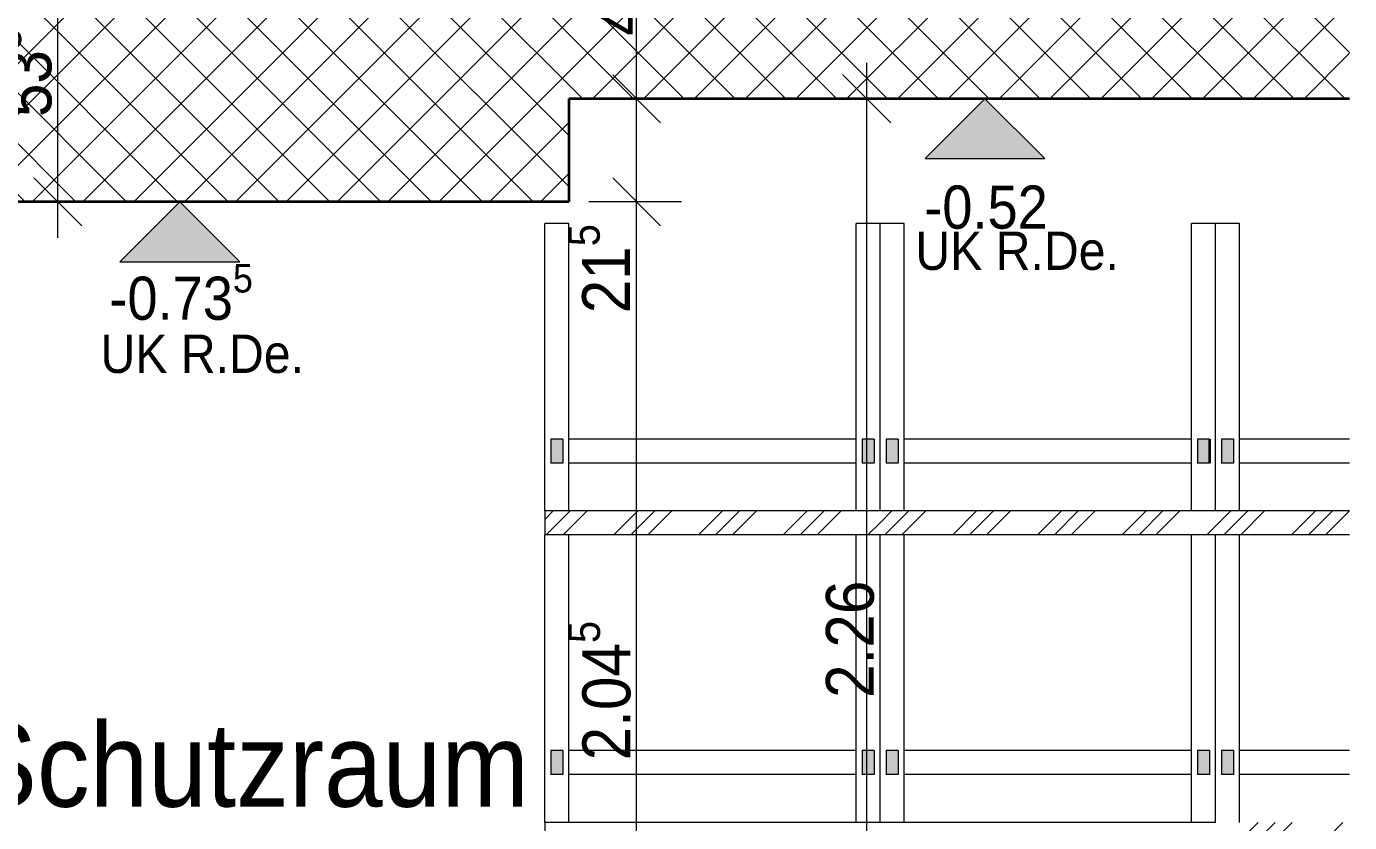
# Model space of a CAD drawing. Header units: metres. Extents: x -0.64 to 0.89, y -0.01 to 0.61.
# Drawn here: x 0.3723 to 0.4276, y 0.1672 to 0.2005 of the extents above; entities that cross this region are included whole.
import ezdxf
from ezdxf.xclip import XClip

# ---------------------------------------------------------------- set-up
doc = ezdxf.new("R2010")
doc.units = ezdxf.units.M
doc.header["$MEASUREMENT"] = 0
doc.header["$XCLIPFRAME"] = 0
for name, color, linetype in [('011_Stift 1.Grau', 7, 'Continuous'), ('015 Innenwände Schichttrennlinien', 7, 'Continuous'), ('035 Decken Bauteilschraffuren', 7, 'Continuous'), ('035 Decken Schichttrennlinien', 7, 'Continuous'), ('120 Bemassungen Detail', 7, 'Continuous'), ('255 Plangrafiken', 7, 'Continuous'), ('255 Plangrafiken Bauteilschraffuren', 7, 'Continuous')]:
    doc.layers.add(name, color=color, linetype=linetype)
doc.styles.add('ERSTELLTER_STIL_5', font='Arial.ttf', dxfattribs={"width": 0.9})
pattern_1 = [(45, (-2.970789, 0.2078478), (-0.001767767, 0.001767767), []), (45, (-2.9711427, 0.2082014), (-0.001767767, 0.001767767), []), (45, (-2.9714962, 0.208555), (-0.001767767, 0.001767767), [])]

# ---------------------------------------------------------------- blocks, each defined once
blk = doc.blocks.new('Zeichnung_3_2', base_point=(-2.970789, 0.207848))
at = {"layer": '035 Decken Bauteilschraffuren', "linetype": 'Continuous', "lineweight": 0, "true_color": 0x000000}
h = blk.add_hatch(dxfattribs=at)
h.set_pattern_fill('Beton_0002', color=18, style=0, pattern_type=2)
h.set_pattern_definition([(45, (-2.9707891, 0.2078478), (-0.0010606602, 0.0010606602), []), (135, (-2.9707891, 0.2078478), (0.0010606602, 0.0010606602), [])])
h.paths.add_polyline_path([(0.336958, 0.186248), (0.342958, 0.186248), (0.342958, 0.193148), (0.394958, 0.193148), (0.394958, 0.197448), (0.427551, 0.197448), (0.427551, 0.205448), (0.384956, 0.205448), (0.384965, 0.203868), (0.33798, 0.203163), (0.336965, 0.202148)])
at = {"layer": '120 Bemassungen Detail', "linetype": 'Continuous', "lineweight": 0, "true_color": 0x000000}
for points in [[(0.412331, 0.197448), (0.409831, 0.194948), (0.414831, 0.194948)], [(0.378727, 0.193148), (0.376227, 0.190648), (0.381227, 0.190648)]]:
    blk.add_hatch(color=18, dxfattribs=at).paths.add_polyline_path(points)
at = {"layer": '255 Plangrafiken Bauteilschraffuren', "linetype": 'Continuous', "lineweight": 0, "true_color": 0x000000}
for points in [[(0.394708, 0.182247), (0.394708, 0.183247), (0.394208, 0.183247), (0.394208, 0.182247)], [(0.407708, 0.182247), (0.407708, 0.183247), (0.407208, 0.183247), (0.407208, 0.182247)], [(0.408708, 0.182247), (0.408708, 0.183247), (0.408208, 0.183247), (0.408208, 0.182247)], [(0.421708, 0.182247), (0.421708, 0.183247), (0.421208, 0.183247), (0.421208, 0.182247)], [(0.422708, 0.182247), (0.422708, 0.183247), (0.422208, 0.183247), (0.422208, 0.182247)], [(0.394708, 0.169247), (0.394708, 0.170247), (0.394208, 0.170247), (0.394208, 0.169247)], [(0.407708, 0.169247), (0.407708, 0.170247), (0.407208, 0.170247), (0.407208, 0.169247)], [(0.408708, 0.169247), (0.408708, 0.170247), (0.408208, 0.170247), (0.408208, 0.169247)], [(0.421708, 0.169247), (0.421708, 0.170247), (0.421208, 0.170247), (0.421208, 0.169247)], [(0.422708, 0.169247), (0.422708, 0.170247), (0.422208, 0.170247), (0.422208, 0.169247)]]:
    blk.add_hatch(color=18, dxfattribs=at).paths.add_polyline_path(points)
h = blk.add_hatch(dxfattribs=at)
h.set_pattern_fill('Holzwerkstoff_0002', color=18, style=0, pattern_type=2)
h.set_pattern_definition(pattern_1)
h.paths.add_polyline_path([(0.407958, 0.180247), (0.393958, 0.180247), (0.393958, 0.179247), (0.407958, 0.179247)])
h = blk.add_hatch(dxfattribs=at)
h.set_pattern_fill('Holzwerkstoff_0002', color=18, style=0, pattern_type=2)
h.set_pattern_definition(pattern_1)
h.paths.add_polyline_path([(0.421958, 0.180247), (0.407958, 0.180247), (0.407958, 0.179247), (0.421958, 0.179247)])
h = blk.add_hatch(dxfattribs=at)
h.set_pattern_fill('Holzwerkstoff_0002', color=18, style=0, pattern_type=2)
h.set_pattern_definition(pattern_1)
h.paths.add_polyline_path([(0.421958, 0.179247), (0.427551, 0.179247), (0.427551, 0.180247), (0.421958, 0.180247)])
h = blk.add_hatch(dxfattribs=at)
h.set_pattern_fill('Holzwerkstoff_0002', color=18, style=0, pattern_type=2)
h.set_pattern_definition(pattern_1)
h.paths.add_polyline_path([(0.421958, 0.166247), (0.427551, 0.166247), (0.427551, 0.167247), (0.421958, 0.167247)])
at = {"layer": '015 Innenwände Schichttrennlinien', "color": 7, "linetype": 'Continuous', "lineweight": 35, "ltscale": 1000}
blk.add_line((0.394958, 0.197448), (0.394958, 0.193148), dxfattribs=at)
at = {"layer": '035 Decken Schichttrennlinien', "color": 7, "linetype": 'Continuous', "lineweight": 35, "ltscale": 1000}
for p, q in [((0.427551, 0.197448), (0.394958, 0.197448)), ((0.394958, 0.193148), (0.342958, 0.193148))]:
    blk.add_line(p, q, dxfattribs=at)
at = {"layer": '120 Bemassungen Detail', "color": 7, "linetype": 'Continuous', "lineweight": 13, "ltscale": 1000}
for p, q in [((0.397794, 0.197448), (0.397794, 0.205448)), ((0.373632, 0.193148), (0.373632, 0.203868)), ((0.407404, 0.197448), (0.407404, 0.198948)), ((0.396794, 0.198448), (0.398794, 0.196448)), ((0.408404, 0.196448), (0.406404, 0.198448)), ((0.399794, 0.197448), (0.395919, 0.197448)), ((0.397794, 0.193148), (0.397794, 0.197448)), ((0.409279, 0.197448), (0.405404, 0.197448)), ((0.407404, 0.152248), (0.407404, 0.197448)), ((0.412331, 0.197448), (0.409831, 0.194948)), ((0.412331, 0.197448), (0.410331, 0.197448)), ((0.412331, 0.197448), (0.414206, 0.197448)), ((0.414831, 0.194948), (0.412331, 0.197448)), ((0.409831, 0.194948), (0.414831, 0.194948)), ((0.372632, 0.194148), (0.374632, 0.192148)), ((0.396794, 0.194148), (0.398794, 0.192148)), ((0.381632, 0.193148), (0.371757, 0.193148)), ((0.373632, 0.191648), (0.373632, 0.193148)), ((0.378727, 0.193148), (0.376227, 0.190648)), ((0.378727, 0.193148), (0.376852, 0.193148)), ((0.378727, 0.193148), (0.380602, 0.193148)), ((0.381227, 0.190648), (0.378727, 0.193148)), ((0.399669, 0.193148), (0.395794, 0.193148)), ((0.397794, 0.152248), (0.397794, 0.193148)), ((0.376227, 0.190648), (0.381227, 0.190648))]:
    blk.add_line(p, q, dxfattribs=at)
at = {"layer": '255 Plangrafiken', "color": 7, "linetype": 'Continuous', "lineweight": 13, "ltscale": 1000}
for p, q in [((0.394958, 0.192247), (0.393958, 0.192247)), ((0.393958, 0.180247), (0.393958, 0.192247)), ((0.394958, 0.180247), (0.394958, 0.192247)), ((0.407958, 0.192247), (0.406958, 0.192247)), ((0.406958, 0.180247), (0.406958, 0.192247)), ((0.408958, 0.192247), (0.407958, 0.192247)), ((0.407958, 0.180247), (0.407958, 0.192247)), ((0.408958, 0.180247), (0.408958, 0.192247)), ((0.421958, 0.192247), (0.420958, 0.192247)), ((0.420958, 0.180247), (0.420958, 0.192247)), ((0.422958, 0.192247), (0.421958, 0.192247)), ((0.421958, 0.180247), (0.421958, 0.192247)), ((0.422958, 0.180247), (0.422958, 0.192247)), ((0.394208, 0.183247), (0.394208, 0.182247)), ((0.394708, 0.183247), (0.394208, 0.183247)), ((0.394708, 0.183247), (0.394708, 0.182247)), ((0.406958, 0.183247), (0.394958, 0.183247)), ((0.407208, 0.183247), (0.407208, 0.182247)), ((0.407708, 0.183247), (0.407208, 0.183247)), ((0.407708, 0.183247), (0.407708, 0.182247)), ((0.408208, 0.183247), (0.408208, 0.182247)), ((0.408708, 0.183247), (0.408208, 0.183247)), ((0.408708, 0.183247), (0.408708, 0.182247)), ((0.420958, 0.183247), (0.408958, 0.183247)), ((0.421208, 0.183247), (0.421208, 0.182247)), ((0.421708, 0.183247), (0.421208, 0.183247)), ((0.422208, 0.183247), (0.422208, 0.182247)), ((0.422708, 0.183247), (0.422208, 0.183247)), ((0.422708, 0.183247), (0.422708, 0.182247)), ((0.427551, 0.183247), (0.422958, 0.183247)), ((0.394708, 0.182247), (0.394208, 0.182247)), ((0.406958, 0.182247), (0.394958, 0.182247)), ((0.407708, 0.182247), (0.407208, 0.182247)), ((0.408708, 0.182247), (0.408208, 0.182247)), ((0.420958, 0.182247), (0.408958, 0.182247)), ((0.421708, 0.182247), (0.421208, 0.182247)), ((0.422708, 0.182247), (0.422208, 0.182247)), ((0.427551, 0.182247), (0.422958, 0.182247)), ((0.393958, 0.180247), (0.393958, 0.179247)), ((0.407958, 0.180247), (0.393958, 0.180247)), ((0.421958, 0.180247), (0.407958, 0.180247)), ((0.427551, 0.180247), (0.421958, 0.180247)), ((0.393958, 0.167247), (0.393958, 0.179247)), ((0.407958, 0.179247), (0.393958, 0.179247)), ((0.394958, 0.167247), (0.394958, 0.179247)), ((0.406958, 0.167247), (0.406958, 0.179247)), ((0.421958, 0.179247), (0.407958, 0.179247)), ((0.407958, 0.167247), (0.407958, 0.179247)), ((0.408958, 0.167247), (0.408958, 0.179247)), ((0.420958, 0.167247), (0.420958, 0.179247)), ((0.427551, 0.179247), (0.421958, 0.179247)), ((0.421958, 0.167247), (0.421958, 0.179247)), ((0.422958, 0.167247), (0.422958, 0.179247)), ((0.394208, 0.170247), (0.394208, 0.169247)), ((0.394708, 0.170247), (0.394208, 0.170247)), ((0.394708, 0.170247), (0.394708, 0.169247)), ((0.406958, 0.170247), (0.394958, 0.170247)), ((0.407208, 0.170247), (0.407208, 0.169247)), ((0.407708, 0.170247), (0.407208, 0.170247)), ((0.407708, 0.170247), (0.407708, 0.169247)), ((0.408208, 0.170247), (0.408208, 0.169247)), ((0.408708, 0.170247), (0.408208, 0.170247)), ((0.408708, 0.170247), (0.408708, 0.169247)), ((0.420958, 0.170247), (0.408958, 0.170247)), ((0.421208, 0.170247), (0.421208, 0.169247)), ((0.421708, 0.170247), (0.421208, 0.170247)), ((0.421708, 0.170247), (0.421708, 0.169247)), ((0.422208, 0.170247), (0.422208, 0.169247)), ((0.422708, 0.170247), (0.422208, 0.170247)), ((0.422708, 0.170247), (0.422708, 0.169247)), ((0.427551, 0.170247), (0.422958, 0.170247)), ((0.394708, 0.169247), (0.394208, 0.169247)), ((0.406958, 0.169247), (0.394958, 0.169247)), ((0.407708, 0.169247), (0.407208, 0.169247)), ((0.408708, 0.169247), (0.408208, 0.169247)), ((0.420958, 0.169247), (0.408958, 0.169247)), ((0.421708, 0.169247), (0.421208, 0.169247)), ((0.422708, 0.169247), (0.422208, 0.169247)), ((0.427551, 0.169247), (0.422958, 0.169247)), ((0.393958, 0.167247), (0.393958, 0.166247)), ((0.407958, 0.167247), (0.393958, 0.167247)), ((0.421958, 0.167247), (0.407958, 0.167247))]:
    blk.add_line(p, q, dxfattribs=at)
at = {"layer": '255 Plangrafiken', "color": 7, "linetype": 'Continuous', "lineweight": 35, "ltscale": 1000}
blk.add_line((0.421708, 0.183247), (0.421708, 0.182247), dxfattribs=at)
at = {"layer": '120 Bemassungen Detail', "color": 7, "linetype": 'Continuous', "lineweight": 13, "char_height": 0.002, "attachment_point": 7, "rotation": 90, "style": 'ERSTELLTER_STIL_5'}
for s, insert in [('\\A1;{\\pql;\\fArial|b0|i0|c0|p0;\\W0.900000;40}', (0.398113, 0.200075)), ('\\A1;{\\pql;\\fArial|b0|i0|c0|p0;\\W0.900000;53\\fArial|b0|i0|c0|p0;\\W0.900000;\\A1{\\H.66x;\\S5^  ;}}', (0.373953, 0.196682)), ('\\A1;{\\pql;\\fArial|b0|i0|c0|p0;\\W0.900000;21\\fArial|b0|i0|c0|p0;\\W0.900000;\\A1{\\H.66x;\\S5^  ;}}', (0.398102, 0.188496)), ('\\A1;{\\pql;\\fArial|b0|i0|c0|p0;\\W0.900000;2.26}', (0.407723, 0.172446)), ('\\A1;{\\pql;\\fArial|b0|i0|c0|p0;\\W0.900000;2.04\\fArial|b0|i0|c0|p0;\\W0.900000;\\A1{\\H.66x;\\S5^  ;}}', (0.398113, 0.169842))]:
    blk.add_mtext(s, dxfattribs=dict(at, insert=insert))
at = {"layer": '120 Bemassungen Detail', "color": 7, "linetype": 'Continuous', "lineweight": 13, "attachment_point": 7, "style": 'ERSTELLTER_STIL_5'}
for s, insert, char_height in [('\\A1;{\\pql;\\fArial|b0|i0|c0|p0;\\W0.900000;-0.52}', (0.409799, 0.192001), 0.0018), ('\\A1;{\\pql;\\fArial|b0|i0|c0|p0;\\W0.900000;UK R.De.}', (0.409428, 0.190284), 0.0016), ('\\A1;{\\pql;\\fArial|b0|i0|c0|p0;\\W0.900000;-0.73\\fArial|b0|i0|c0|p0;\\W0.900000;\\A1{\\H.66x;\\S5^  ;}}', (0.375787, 0.187699), 0.0018), ('\\A1;{\\pql;\\fArial|b0|i0|c0|p0;\\W0.900000;UK R.De.}', (0.375416, 0.185984), 0.0016), ('\\A1;{\\pql;\\fArial|b0|i0|c0|p0;\\W0.900000;Schutzraum}', (0.369828, 0.167857), 0.0035)]:
    blk.add_mtext(s, dxfattribs=dict(at, insert=insert, char_height=char_height))

msp = doc.modelspace()

# ---------------------------------------------------------------- block references
at = {"layer": '011_Stift 1.Grau', "color": 7, "linetype": 'Continuous', "lineweight": 13, "ltscale": 1000}
ref = msp.add_blockref('Zeichnung_3_2', (-2.970789, 0.207848), dxfattribs=at)
XClip(ref).set_block_clipping_path([(0.2175707065, 0.1288228011), (0.427550655, 0.270042583)])

doc.saveas('drawing.dxf')
